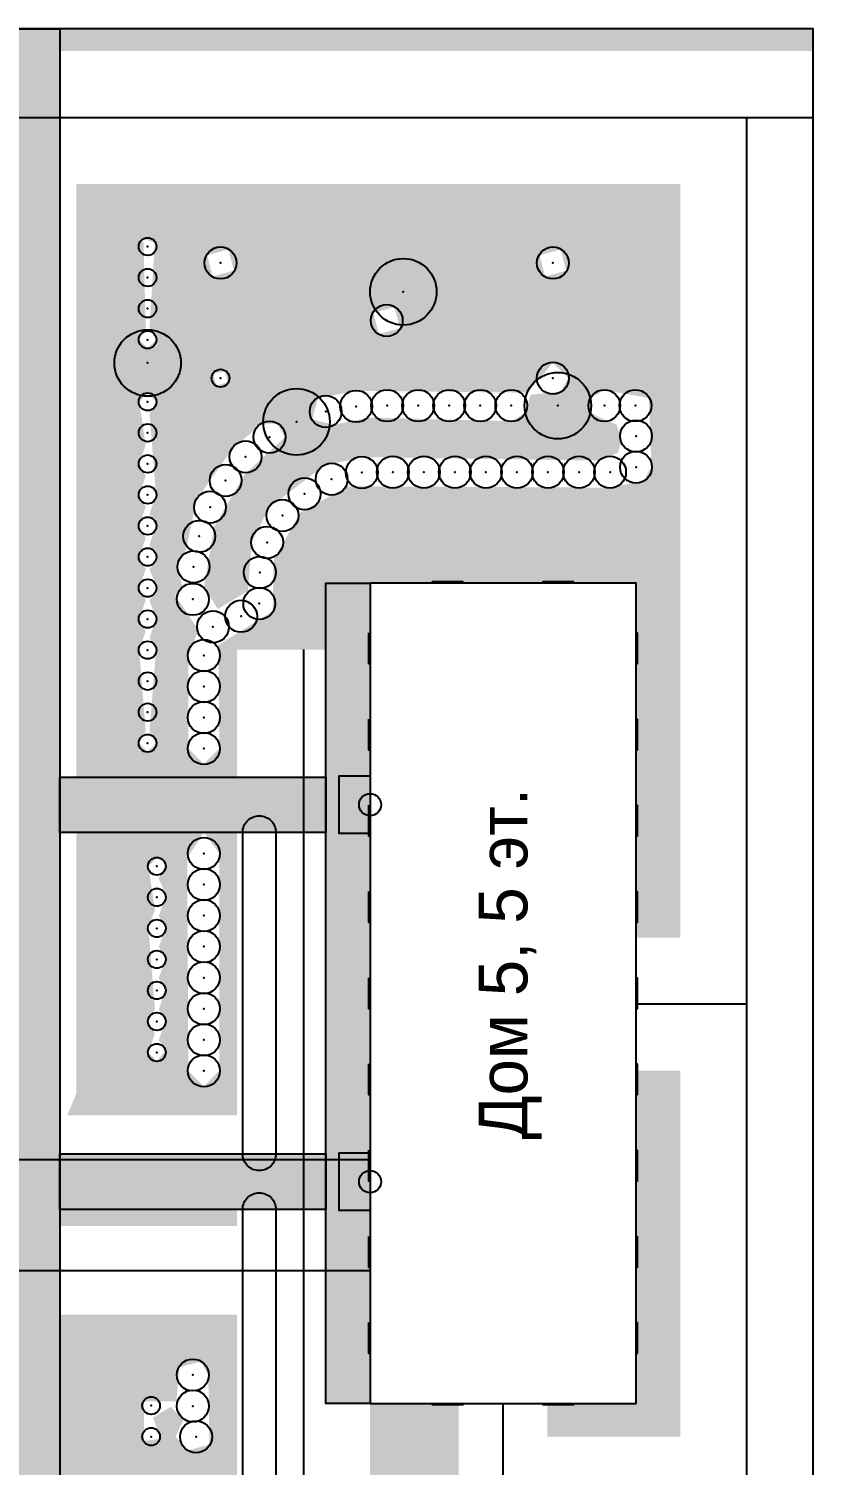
# Model space of a CAD drawing. Header units: metres. Extents: x 0 to 180, y 0 to 150.
# Drawn here: x 144.6 to 180, y 85.2 to 150 of the extents above; entities that cross this region are included whole.
import ezdxf

# ---------------------------------------------------------------- set-up
doc = ezdxf.new("R2010")
doc.units = ezdxf.units.M
for name, color, linetype in [('BUILDING_FOOTPRINT', 1, 'Continuous'), ('CANOPIES', 132, 'Continuous'), ('CURB', 8, 'Continuous'), ('ENTRANCES', 132, 'Continuous'), ('GAS_PIPE', 2, 'Continuous'), ('HEATING_T1', 1, 'Continuous'), ('LABELS', 7, 'Continuous'), ('NEW_BUSH', 3, 'Continuous'), ('NEW_LAWN', 82, 'Continuous'), ('NEW_PATHS', 2, 'Continuous'), ('NEW_TREE', 3, 'Continuous'), ('PATHS', 33, 'Continuous'), ('POWER_CABLE', 212, 'Continuous'), ('ROAD', 251, 'Continuous'), ('SEWER_K1', 30, 'Continuous'), ('SIDEWALK', 31, 'Continuous'), ('TERRITORY_BOUNDARY', 8, 'Continuous'), ('WATER_SUPPLY_B1', 5, 'Continuous'), ('WINDOWS', 150, 'Continuous')]:
    doc.layers.add(name, color=color, linetype=linetype)

msp = doc.modelspace()

# ---------------------------------------------------------------- hatches: boundary and pattern name
at = {"layer": 'NEW_LAWN'}
for points in [[(180, 149), (146, 149), (146, 150), (180, 150)], [(168, 88), (172, 88), (172, 103), (174, 103), (174, 86.5), (168, 86.5)], [(154, 96.75), (154, 96), (146, 96), (146.001, 96.75)], [(160, 88), (164, 88), (164, 81), (160, 81)]]:
    msp.add_hatch(color=82, dxfattribs=at).paths.add_polyline_path(points)
h = msp.add_hatch(color=82, dxfattribs=at)
h.paths.add_polyline_path([(158, 122), (154, 122), (154, 116.25), (146.75, 116.25), (146.75, 143), (174, 143), (174, 109), (172, 109), (172, 125), (158, 124.999)])
h.paths.add_polyline_path([(152.254, 122.867), (151.801, 121.734), (151.801, 117.534), (152.5, 116.835), (153.199, 117.534), (153.156, 122.206), (155.605, 123.729), (155.649, 126.062), (156.863, 128.192), (159.015, 129.364), (170.828, 129.301), (172.349, 129.622), (172.699, 130.228), (172.578, 133.349), (170.572, 133.699), (169.967, 133.349), (169.967, 132.651), (171.128, 132.139), (171.346, 131.459), (171.191, 130.879), (170.283, 130.524), (159.628, 130.681), (157.916, 130.289), (155.437, 128.396), (154.653, 126.834), (154.491, 124.648), (153.127, 123.827), (152.508, 124.826), (152.959, 127.531), (154.337, 129.898), (156.16, 131.582), (155.811, 132.187), (155.112, 132.187), (153.777, 131.042), (152.172, 128.766), (151.685, 126.45), (151.234, 125.924), (151.528, 124.862), (151.196, 124.474)], flags=16)
h.paths.add_polyline_path([(159.933, 132.461), (166.372, 132.301), (166.978, 132.651), (167.248, 133.498), (168.599, 133.634), (168.949, 134.239), (168.25, 134.938), (167.105, 133.586), (159.373, 133.668), (157.646, 133.34), (157.39, 132.386), (158.345, 132.13)], flags=16)
h.paths.add_polyline_path([(168.599, 140.041), (167.645, 139.785), (167.901, 138.83), (168.855, 139.086)], flags=16)
h.paths.add_polyline_path([(161.099, 137.443), (160.145, 137.187), (160.401, 136.232), (161.355, 136.488)], flags=16)
h.paths.add_polyline_path([(153.599, 140.041), (152.645, 139.785), (152.901, 138.83), (153.855, 139.086)], flags=16)
h.paths.add_polyline_path([(153.439, 134.567), (152.922, 134.429), (153.061, 133.911), (153.578, 134.05)], flags=16)
h.paths.add_polyline_path([(150.339, 123.375), (150.047, 124.23), (150.42, 124.66), (150.047, 125.63), (150.418, 126.077), (150.047, 126.72), (150.339, 127.575), (150.047, 128.12), (150.339, 128.975), (150.047, 132.63), (150.339, 133.175), (149.96, 133.554), (149.582, 133.175), (149.874, 131.23), (149.582, 130.375), (149.874, 129.83), (149.582, 128.975), (149.874, 128.43), (149.582, 127.575), (149.874, 127.03), (149.582, 126.175), (149.874, 125.63), (149.582, 124.775), (149.874, 124.23), (149.582, 123.375), (149.874, 122.83), (149.582, 121.975), (149.874, 118.32), (149.582, 117.775), (149.96, 117.396), (150.339, 117.775), (150.047, 118.32), (150.339, 121.975), (150.047, 122.52)], flags=16)
h.paths.add_polyline_path([(149.874, 136.52), (149.582, 135.975), (149.96, 135.596), (150.339, 135.975), (150.047, 136.52), (150.288, 140.364), (149.771, 140.503)], flags=16)
h = msp.add_hatch(color=82, dxfattribs=at)
h.paths.add_polyline_path([(151.745, 112.592), (151.801, 103), (152.5, 102.301), (153.199, 103), (153.199, 112.8), (152.505, 113.75), (154, 113.75), (154, 101), (146.336, 101), (146.75, 102), (146.75, 113.75), (152.495, 113.75)])
h.paths.add_polyline_path([(149.996, 103.825), (150.375, 103.446), (150.794, 103.937), (150.461, 104.37), (150.794, 105.337), (150.461, 105.77), (150.794, 106.737), (150.461, 107.17), (150.794, 108.137), (150.461, 108.57), (150.794, 109.537), (150.461, 109.97), (150.794, 110.937), (150.461, 111.68), (150.794, 112.337), (150.375, 112.604), (149.996, 112.225), (150.289, 110.28), (149.996, 109.425), (150.289, 105.77), (149.996, 105.225), (150.289, 104.68)], flags=16)
h = msp.add_hatch(color=82, dxfattribs=at)
h.paths.add_polyline_path([(146, 92), (154, 92), (154, 81), (146, 81)])
h.paths.add_polyline_path([(150.205, 87.355), (151.006, 87.845), (151.568, 87.251), (151.224, 86.497), (151.797, 85.885), (152.751, 86.141), (152.699, 89.282), (152.349, 89.887), (151.395, 89.631), (151.256, 88.087), (149.791, 88.089), (149.791, 86.311), (150.539, 86.403)], flags=16)
at = {"layer": 'PATHS'}
for points in [[(158, 113.75), (146, 113.75), (146, 116.25), (158, 116.25)], [(158, 96.75), (146, 96.75), (146, 99.25), (158, 99.25)]]:
    msp.add_hatch(color=33, dxfattribs=at).paths.add_polyline_path(points)
at = {"layer": 'ROAD'}
msp.add_hatch(color=251, dxfattribs=at).paths.add_polyline_path([(141.5, 114), (141.5, 150), (146, 150), (146, 114), (146, 109.5), (146, 40.5), (146, 36), (141.5, 36), (90, 36), (90, 40.5), (141.5, 40.5), (141.5, 109.5), (90, 109.5), (90, 114)])
at = {"layer": 'SIDEWALK'}
msp.add_hatch(color=31, dxfattribs=at).paths.add_polyline_path([(160, 125), (160, 88), (158, 88), (158, 125)])

# ---------------------------------------------------------------- linework, layer by layer
at = {"layer": 'BUILDING_FOOTPRINT'}
msp.add_lwpolyline([(172, 88), (172, 125), (160, 125), (160, 88)], close=True, dxfattribs=at)
at = {"layer": 'CANOPIES'}
for points in [[(160, 116.3, 2.7), (160, 113.7, 2.7), (158.6, 113.7, 2.7), (158.6, 116.3, 2.7)], [(160, 99.3, 2.7), (160, 96.7, 2.7), (158.6, 96.7, 2.7), (158.6, 99.3, 2.7)]]:
    msp.add_3dface(points, dxfattribs=at)
at = {"layer": 'CURB'}
msp.add_lwpolyline([(34, 0), (34, 36), (34, 40.5), (34, 109.5), (34, 114), (38.5, 114), (141.5, 114), (141.5, 150), (146, 150), (146, 114), (146, 109.5), (146, 40.5), (146, 36), (141.5, 36), (38.5, 36), (38.5, 0)], close=True, dxfattribs=at)
at = {"layer": 'ENTRANCES'}
for centre in [(160, 115, 0.05), (160, 98, 0.05)]:
    msp.add_circle(centre, 0.5, dxfattribs=at)
at = {"layer": 'GAS_PIPE'}
msp.add_polyline3d([(166, 84.5, -1.2), (166, 88, -1.2)], dxfattribs=at)
at = {"layer": 'HEATING_T1'}
msp.add_polyline3d([(112, 94, -1.4), (160, 94, -1.4)], dxfattribs=at)
at = {"layer": 'NEW_BUSH'}
for centre, radius in [((149.96, 140.175), 0.4), ((153.25, 139.436), 0.72), ((168.25, 139.436), 0.72), ((149.96, 138.775), 0.4), ((149.96, 137.375), 0.4), ((160.75, 136.837), 0.72), ((149.96, 135.975), 0.4), ((168.25, 134.239), 0.72), ((153.25, 134.239), 0.4), ((149.96, 133.175), 0.4), ((159.373, 132.969), 0.72), ((160.772, 133), 0.72), ((162.172, 133), 0.72), ((163.572, 133), 0.72), ((164.972, 133), 0.72), ((166.372, 133), 0.72), ((170.572, 133), 0.72), ((171.972, 133), 0.72), ((157.996, 132.735), 0.72), ((149.96, 131.775), 0.4), ((155.461, 131.582), 0.72), ((172, 131.628), 0.72), ((154.382, 130.692), 0.72), ((172, 130.228), 0.72), ((149.96, 130.375), 0.4), ((153.481, 129.624), 0.72), ((158.266, 129.684), 0.72), ((159.628, 129.982), 0.72), ((161.028, 130), 0.72), ((162.428, 130), 0.72), ((163.828, 130), 0.72), ((165.228, 130), 0.72), ((166.628, 130), 0.72), ((168.028, 130), 0.72), ((169.428, 130), 0.72), ((170.828, 130), 0.72), ((157.039, 129.021), 0.72), ((149.96, 128.975), 0.4), ((152.777, 128.417), 0.72), ((156.042, 128.046), 0.72), ((149.96, 127.575), 0.4), ((152.291, 127.107), 0.72), ((155.352, 126.834), 0.72), ((149.96, 126.175), 0.4), ((152.036, 125.733), 0.72), ((155.023, 125.478), 0.72), ((149.96, 124.775), 0.4), ((152, 124.266), 0.72), ((155, 124.078), 0.72), ((149.96, 123.375), 0.4), ((154.178, 123.5), 0.72), ((152.91, 123.028), 0.72), ((152.5, 121.734), 0.72), ((149.96, 121.975), 0.4), ((149.96, 120.575), 0.4), ((152.5, 120.334), 0.72), ((149.96, 119.175), 0.4), ((152.5, 118.934), 0.72), ((149.96, 117.775), 0.4), ((152.5, 117.534), 0.72), ((152.5, 112.8), 0.72), ((150.375, 112.225), 0.4), ((152.5, 111.4), 0.72), ((150.375, 110.825), 0.4), ((152.5, 110), 0.72), ((150.375, 109.425), 0.4), ((152.5, 108.6), 0.72), ((150.375, 108.025), 0.4), ((152.5, 107.2), 0.72), ((150.375, 106.625), 0.4), ((152.5, 105.8), 0.72), ((150.375, 105.225), 0.4), ((152.5, 104.4), 0.72), ((150.375, 103.825), 0.4), ((152.5, 103), 0.72), ((152, 89.282), 0.72), ((150.119, 87.9), 0.4), ((152.006, 87.882), 0.72), ((150.119, 86.5), 0.4), ((152.146, 86.491), 0.72)]:
    msp.add_circle(centre, radius, dxfattribs=at)
for p in [(149.96, 140.175), (153.25, 139.436), (168.25, 139.436), (149.96, 138.775), (149.96, 137.375), (160.75, 136.837), (149.96, 135.975), (153.25, 134.239), (168.25, 134.239), (149.96, 133.175), (159.373, 132.969), (160.772, 133), (162.172, 133), (163.572, 133), (164.972, 133), (166.372, 133), (170.572, 133), (171.972, 133), (157.996, 132.735), (149.96, 131.775), (155.461, 131.582), (172, 131.628), (149.96, 130.375), (154.382, 130.692), (172, 130.228), (153.481, 129.624), (158.266, 129.684), (159.628, 129.982), (161.028, 130), (162.428, 130), (163.828, 130), (165.228, 130), (166.628, 130), (168.028, 130), (169.428, 130), (170.828, 130), (149.96, 128.975), (157.039, 129.021), (152.777, 128.417), (156.042, 128.046), (149.96, 127.575), (152.291, 127.107), (155.352, 126.834), (149.96, 126.175), (152.036, 125.733), (155.023, 125.478), (149.96, 124.775), (152, 124.266), (155, 124.078), (149.96, 123.375), (154.178, 123.5), (152.91, 123.028), (149.96, 121.975), (152.5, 121.734), (149.96, 120.575), (152.5, 120.334), (149.96, 119.175), (152.5, 118.934), (149.96, 117.775), (152.5, 117.534), (152.5, 112.8), (150.375, 112.225), (150.375, 110.825), (152.5, 111.4), (152.5, 110), (150.375, 109.425), (152.5, 108.6), (150.375, 108.025), (152.5, 107.2), (150.375, 106.625), (152.5, 105.8), (150.375, 105.225), (152.5, 104.4), (150.375, 103.825), (152.5, 103), (152, 89.282), (150.119, 87.9), (152.006, 87.882), (150.119, 86.5), (152.146, 86.491)]:
    msp.add_point(p, dxfattribs=at)
at = {"layer": 'NEW_PATHS'}
msp.add_lwpolyline([(155.661, 98.896), (155.624, 98.833), (155.58, 98.774), (155.53, 98.72), (155.476, 98.67), (155.417, 98.626), (155.354, 98.589), (155.287, 98.557), (155.218, 98.532), (155.146, 98.514), (155.074, 98.504), (155, 98.5), (154.926, 98.504), (154.854, 98.514), (154.782, 98.532), (154.713, 98.557), (154.646, 98.589), (154.583, 98.626), (154.524, 98.67), (154.47, 98.72), (154.42, 98.774), (154.376, 98.833), (154.339, 98.896), (154.307, 98.963), (154.282, 99.032), (154.264, 99.104), (154.254, 99.176), (154.25, 99.25), (154.25, 113.75), (154.254, 113.824), (154.264, 113.896), (154.282, 113.968), (154.307, 114.037), (154.339, 114.104), (154.376, 114.167), (154.42, 114.226), (154.47, 114.28), (154.524, 114.33), (154.583, 114.374), (154.646, 114.411), (154.713, 114.443), (154.782, 114.468), (154.854, 114.486), (154.926, 114.496), (155, 114.5), (155.074, 114.496), (155.146, 114.486), (155.218, 114.468), (155.287, 114.443), (155.354, 114.411), (155.417, 114.374), (155.476, 114.33), (155.53, 114.28), (155.58, 114.226), (155.624, 114.167), (155.661, 114.104), (155.693, 114.037), (155.718, 113.968), (155.736, 113.896), (155.746, 113.824), (155.75, 113.75), (155.75, 99.25), (155.746, 99.176), (155.736, 99.104), (155.718, 99.032), (155.693, 98.963)], close=True, dxfattribs=at)
msp.add_lwpolyline([(154.25, 63.25), (154.25, 96.75), (154.254, 96.824), (154.264, 96.896), (154.282, 96.968), (154.307, 97.037), (154.339, 97.104), (154.376, 97.167), (154.42, 97.226), (154.47, 97.28), (154.524, 97.33), (154.583, 97.374), (154.646, 97.411), (154.713, 97.443), (154.782, 97.468), (154.854, 97.486), (154.926, 97.496), (155, 97.5), (155.074, 97.496), (155.146, 97.486), (155.218, 97.468), (155.287, 97.443), (155.354, 97.411), (155.417, 97.374), (155.476, 97.33), (155.53, 97.28), (155.58, 97.226), (155.624, 97.167), (155.661, 97.104), (155.693, 97.037), (155.718, 96.968), (155.736, 96.896), (155.746, 96.824), (155.75, 96.75), (155.75, 63.25)], dxfattribs=at)
at = {"layer": 'NEW_TREE'}
for centre in [(161.5, 138.137), (149.96, 134.925), (168.472, 133), (156.679, 132.268)]:
    msp.add_circle(centre, 1.5, dxfattribs=at)
for p in [(161.5, 138.137), (149.96, 134.925), (168.472, 133), (156.679, 132.268)]:
    msp.add_point(p, dxfattribs=at)
at = {"layer": 'PATHS'}
for points in [[(158, 113.75), (146, 113.75), (146, 116.25), (158, 116.25)], [(158, 96.75), (146, 96.75), (146, 99.25), (158, 99.25)]]:
    msp.add_lwpolyline(points, close=True, dxfattribs=at)
at = {"layer": 'POWER_CABLE'}
msp.add_polyline3d([(50, 99, -0.7), (160, 99, -0.7)], dxfattribs=at)
at = {"layer": 'ROAD'}
msp.add_lwpolyline([(141.5, 114), (141.5, 150), (146, 150), (146, 114), (146, 109.5), (146, 40.5), (146, 36), (141.5, 36), (90, 36), (90, 40.5), (141.5, 40.5), (141.5, 109.5), (90, 109.5), (90, 114)], close=True, dxfattribs=at)
at = {"layer": 'SEWER_K1'}
msp.add_polyline3d([(157, 122, -2.6), (157, 25, -2.6)], dxfattribs=at)
at = {"layer": 'SIDEWALK'}
msp.add_lwpolyline([(160, 125), (160, 88), (158, 88), (158, 125)], close=True, dxfattribs=at)
at = {"layer": 'TERRITORY_BOUNDARY'}
msp.add_lwpolyline([(180, 0), (180, 150), (0, 150), (0, 0)], close=True, dxfattribs=at)
at = {"layer": 'WATER_SUPPLY_B1'}
for points in [[(0, 146, -1.8), (180, 146, -1.8)], [(177, 4, -1.8), (177, 146, -1.8)], [(177, 106, -1.8), (172, 106, -1.8)]]:
    msp.add_polyline3d(points, dxfattribs=at)
at = {"layer": 'WINDOWS'}
for points in [[(164.2, 125.05, 0.9), (162.8, 125.05, 0.9), (162.8, 125.05, 2.4), (164.2, 125.05, 2.4)], [(164.2, 125.05, 3.9), (162.8, 125.05, 3.9), (162.8, 125.05, 5.4), (164.2, 125.05, 5.4)], [(164.2, 125.05, 6.9), (162.8, 125.05, 6.9), (162.8, 125.05, 8.4), (164.2, 125.05, 8.4)], [(164.2, 125.05, 9.9), (162.8, 125.05, 9.9), (162.8, 125.05, 11.4), (164.2, 125.05, 11.4)], [(164.2, 125.05, 12.9), (162.8, 125.05, 12.9), (162.8, 125.05, 14.4), (164.2, 125.05, 14.4)], [(169.2, 125.05, 0.9), (167.8, 125.05, 0.9), (167.8, 125.05, 2.4), (169.2, 125.05, 2.4)], [(169.2, 125.05, 3.9), (167.8, 125.05, 3.9), (167.8, 125.05, 5.4), (169.2, 125.05, 5.4)], [(169.2, 125.05, 6.9), (167.8, 125.05, 6.9), (167.8, 125.05, 8.4), (169.2, 125.05, 8.4)], [(169.2, 125.05, 9.9), (167.8, 125.05, 9.9), (167.8, 125.05, 11.4), (169.2, 125.05, 11.4)], [(169.2, 125.05, 12.9), (167.8, 125.05, 12.9), (167.8, 125.05, 14.4), (169.2, 125.05, 14.4)], [(159.95, 122.756, 0.9), (159.95, 121.356, 0.9), (159.95, 121.356, 2.4), (159.95, 122.756, 2.4)], [(159.95, 122.756, 3.9), (159.95, 121.356, 3.9), (159.95, 121.356, 5.4), (159.95, 122.756, 5.4)], [(159.95, 122.756, 6.9), (159.95, 121.356, 6.9), (159.95, 121.356, 8.4), (159.95, 122.756, 8.4)], [(159.95, 122.756, 9.9), (159.95, 121.356, 9.9), (159.95, 121.356, 11.4), (159.95, 122.756, 11.4)], [(159.95, 122.756, 12.9), (159.95, 121.356, 12.9), (159.95, 121.356, 14.4), (159.95, 122.756, 14.4)], [(172.05, 121.356, 0.9), (172.05, 122.756, 0.9), (172.05, 122.756, 2.4), (172.05, 121.356, 2.4)], [(172.05, 121.356, 3.9), (172.05, 122.756, 3.9), (172.05, 122.756, 5.4), (172.05, 121.356, 5.4)], [(172.05, 121.356, 6.9), (172.05, 122.756, 6.9), (172.05, 122.756, 8.4), (172.05, 121.356, 8.4)], [(172.05, 121.356, 9.9), (172.05, 122.756, 9.9), (172.05, 122.756, 11.4), (172.05, 121.356, 11.4)], [(172.05, 121.356, 12.9), (172.05, 122.756, 12.9), (172.05, 122.756, 14.4), (172.05, 121.356, 14.4)], [(159.95, 118.867, 0.9), (159.95, 117.467, 0.9), (159.95, 117.467, 2.4), (159.95, 118.867, 2.4)], [(159.95, 118.867, 3.9), (159.95, 117.467, 3.9), (159.95, 117.467, 5.4), (159.95, 118.867, 5.4)], [(159.95, 118.867, 6.9), (159.95, 117.467, 6.9), (159.95, 117.467, 8.4), (159.95, 118.867, 8.4)], [(159.95, 118.867, 9.9), (159.95, 117.467, 9.9), (159.95, 117.467, 11.4), (159.95, 118.867, 11.4)], [(159.95, 118.867, 12.9), (159.95, 117.467, 12.9), (159.95, 117.467, 14.4), (159.95, 118.867, 14.4)], [(172.05, 117.467, 0.9), (172.05, 118.867, 0.9), (172.05, 118.867, 2.4), (172.05, 117.467, 2.4)], [(172.05, 117.467, 3.9), (172.05, 118.867, 3.9), (172.05, 118.867, 5.4), (172.05, 117.467, 5.4)], [(172.05, 117.467, 6.9), (172.05, 118.867, 6.9), (172.05, 118.867, 8.4), (172.05, 117.467, 8.4)], [(172.05, 117.467, 9.9), (172.05, 118.867, 9.9), (172.05, 118.867, 11.4), (172.05, 117.467, 11.4)], [(172.05, 117.467, 12.9), (172.05, 118.867, 12.9), (172.05, 118.867, 14.4), (172.05, 117.467, 14.4)], [(159.95, 114.978, 3.9), (159.95, 113.578, 3.9), (159.95, 113.578, 5.4), (159.95, 114.978, 5.4)], [(159.95, 114.978, 6.9), (159.95, 113.578, 6.9), (159.95, 113.578, 8.4), (159.95, 114.978, 8.4)], [(159.95, 114.978, 9.9), (159.95, 113.578, 9.9), (159.95, 113.578, 11.4), (159.95, 114.978, 11.4)], [(159.95, 114.978, 12.9), (159.95, 113.578, 12.9), (159.95, 113.578, 14.4), (159.95, 114.978, 14.4)], [(172.05, 113.578, 0.9), (172.05, 114.978, 0.9), (172.05, 114.978, 2.4), (172.05, 113.578, 2.4)], [(172.05, 113.578, 3.9), (172.05, 114.978, 3.9), (172.05, 114.978, 5.4), (172.05, 113.578, 5.4)], [(172.05, 113.578, 6.9), (172.05, 114.978, 6.9), (172.05, 114.978, 8.4), (172.05, 113.578, 8.4)], [(172.05, 113.578, 9.9), (172.05, 114.978, 9.9), (172.05, 114.978, 11.4), (172.05, 113.578, 11.4)], [(172.05, 113.578, 12.9), (172.05, 114.978, 12.9), (172.05, 114.978, 14.4), (172.05, 113.578, 14.4)], [(159.95, 111.089, 0.9), (159.95, 109.689, 0.9), (159.95, 109.689, 2.4), (159.95, 111.089, 2.4)], [(159.95, 111.089, 3.9), (159.95, 109.689, 3.9), (159.95, 109.689, 5.4), (159.95, 111.089, 5.4)], [(159.95, 111.089, 6.9), (159.95, 109.689, 6.9), (159.95, 109.689, 8.4), (159.95, 111.089, 8.4)], [(159.95, 111.089, 9.9), (159.95, 109.689, 9.9), (159.95, 109.689, 11.4), (159.95, 111.089, 11.4)], [(159.95, 111.089, 12.9), (159.95, 109.689, 12.9), (159.95, 109.689, 14.4), (159.95, 111.089, 14.4)], [(172.05, 109.689, 0.9), (172.05, 111.089, 0.9), (172.05, 111.089, 2.4), (172.05, 109.689, 2.4)], [(172.05, 109.689, 3.9), (172.05, 111.089, 3.9), (172.05, 111.089, 5.4), (172.05, 109.689, 5.4)], [(172.05, 109.689, 6.9), (172.05, 111.089, 6.9), (172.05, 111.089, 8.4), (172.05, 109.689, 8.4)], [(172.05, 109.689, 9.9), (172.05, 111.089, 9.9), (172.05, 111.089, 11.4), (172.05, 109.689, 11.4)], [(172.05, 109.689, 12.9), (172.05, 111.089, 12.9), (172.05, 111.089, 14.4), (172.05, 109.689, 14.4)], [(159.95, 107.2, 0.9), (159.95, 105.8, 0.9), (159.95, 105.8, 2.4), (159.95, 107.2, 2.4)], [(159.95, 107.2, 3.9), (159.95, 105.8, 3.9), (159.95, 105.8, 5.4), (159.95, 107.2, 5.4)], [(159.95, 107.2, 6.9), (159.95, 105.8, 6.9), (159.95, 105.8, 8.4), (159.95, 107.2, 8.4)], [(159.95, 107.2, 9.9), (159.95, 105.8, 9.9), (159.95, 105.8, 11.4), (159.95, 107.2, 11.4)], [(159.95, 107.2, 12.9), (159.95, 105.8, 12.9), (159.95, 105.8, 14.4), (159.95, 107.2, 14.4)], [(172.05, 105.8, 0.9), (172.05, 107.2, 0.9), (172.05, 107.2, 2.4), (172.05, 105.8, 2.4)], [(172.05, 105.8, 3.9), (172.05, 107.2, 3.9), (172.05, 107.2, 5.4), (172.05, 105.8, 5.4)], [(172.05, 105.8, 6.9), (172.05, 107.2, 6.9), (172.05, 107.2, 8.4), (172.05, 105.8, 8.4)], [(172.05, 105.8, 9.9), (172.05, 107.2, 9.9), (172.05, 107.2, 11.4), (172.05, 105.8, 11.4)], [(172.05, 105.8, 12.9), (172.05, 107.2, 12.9), (172.05, 107.2, 14.4), (172.05, 105.8, 14.4)], [(159.95, 103.311, 0.9), (159.95, 101.911, 0.9), (159.95, 101.911, 2.4), (159.95, 103.311, 2.4)], [(159.95, 103.311, 3.9), (159.95, 101.911, 3.9), (159.95, 101.911, 5.4), (159.95, 103.311, 5.4)], [(159.95, 103.311, 6.9), (159.95, 101.911, 6.9), (159.95, 101.911, 8.4), (159.95, 103.311, 8.4)], [(159.95, 103.311, 9.9), (159.95, 101.911, 9.9), (159.95, 101.911, 11.4), (159.95, 103.311, 11.4)], [(159.95, 103.311, 12.9), (159.95, 101.911, 12.9), (159.95, 101.911, 14.4), (159.95, 103.311, 14.4)], [(172.05, 101.911, 0.9), (172.05, 103.311, 0.9), (172.05, 103.311, 2.4), (172.05, 101.911, 2.4)], [(172.05, 101.911, 3.9), (172.05, 103.311, 3.9), (172.05, 103.311, 5.4), (172.05, 101.911, 5.4)], [(172.05, 101.911, 6.9), (172.05, 103.311, 6.9), (172.05, 103.311, 8.4), (172.05, 101.911, 8.4)], [(172.05, 101.911, 9.9), (172.05, 103.311, 9.9), (172.05, 103.311, 11.4), (172.05, 101.911, 11.4)], [(172.05, 101.911, 12.9), (172.05, 103.311, 12.9), (172.05, 103.311, 14.4), (172.05, 101.911, 14.4)], [(159.95, 99.422, 3.9), (159.95, 98.022, 3.9), (159.95, 98.022, 5.4), (159.95, 99.422, 5.4)], [(159.95, 99.422, 6.9), (159.95, 98.022, 6.9), (159.95, 98.022, 8.4), (159.95, 99.422, 8.4)], [(159.95, 99.422, 9.9), (159.95, 98.022, 9.9), (159.95, 98.022, 11.4), (159.95, 99.422, 11.4)], [(159.95, 99.422, 12.9), (159.95, 98.022, 12.9), (159.95, 98.022, 14.4), (159.95, 99.422, 14.4)], [(172.05, 98.022, 0.9), (172.05, 99.422, 0.9), (172.05, 99.422, 2.4), (172.05, 98.022, 2.4)], [(172.05, 98.022, 3.9), (172.05, 99.422, 3.9), (172.05, 99.422, 5.4), (172.05, 98.022, 5.4)], [(172.05, 98.022, 6.9), (172.05, 99.422, 6.9), (172.05, 99.422, 8.4), (172.05, 98.022, 8.4)], [(172.05, 98.022, 9.9), (172.05, 99.422, 9.9), (172.05, 99.422, 11.4), (172.05, 98.022, 11.4)], [(172.05, 98.022, 12.9), (172.05, 99.422, 12.9), (172.05, 99.422, 14.4), (172.05, 98.022, 14.4)], [(159.95, 95.533, 0.9), (159.95, 94.133, 0.9), (159.95, 94.133, 2.4), (159.95, 95.533, 2.4)], [(159.95, 95.533, 3.9), (159.95, 94.133, 3.9), (159.95, 94.133, 5.4), (159.95, 95.533, 5.4)], [(159.95, 95.533, 6.9), (159.95, 94.133, 6.9), (159.95, 94.133, 8.4), (159.95, 95.533, 8.4)], [(159.95, 95.533, 9.9), (159.95, 94.133, 9.9), (159.95, 94.133, 11.4), (159.95, 95.533, 11.4)], [(159.95, 95.533, 12.9), (159.95, 94.133, 12.9), (159.95, 94.133, 14.4), (159.95, 95.533, 14.4)], [(172.05, 94.133, 0.9), (172.05, 95.533, 0.9), (172.05, 95.533, 2.4), (172.05, 94.133, 2.4)], [(172.05, 94.133, 3.9), (172.05, 95.533, 3.9), (172.05, 95.533, 5.4), (172.05, 94.133, 5.4)], [(172.05, 94.133, 6.9), (172.05, 95.533, 6.9), (172.05, 95.533, 8.4), (172.05, 94.133, 8.4)], [(172.05, 94.133, 9.9), (172.05, 95.533, 9.9), (172.05, 95.533, 11.4), (172.05, 94.133, 11.4)], [(172.05, 94.133, 12.9), (172.05, 95.533, 12.9), (172.05, 95.533, 14.4), (172.05, 94.133, 14.4)], [(159.95, 91.644, 0.9), (159.95, 90.244, 0.9), (159.95, 90.244, 2.4), (159.95, 91.644, 2.4)], [(159.95, 91.644, 3.9), (159.95, 90.244, 3.9), (159.95, 90.244, 5.4), (159.95, 91.644, 5.4)], [(159.95, 91.644, 6.9), (159.95, 90.244, 6.9), (159.95, 90.244, 8.4), (159.95, 91.644, 8.4)], [(159.95, 91.644, 9.9), (159.95, 90.244, 9.9), (159.95, 90.244, 11.4), (159.95, 91.644, 11.4)], [(159.95, 91.644, 12.9), (159.95, 90.244, 12.9), (159.95, 90.244, 14.4), (159.95, 91.644, 14.4)], [(172.05, 90.244, 0.9), (172.05, 91.644, 0.9), (172.05, 91.644, 2.4), (172.05, 90.244, 2.4)], [(172.05, 90.244, 3.9), (172.05, 91.644, 3.9), (172.05, 91.644, 5.4), (172.05, 90.244, 5.4)], [(172.05, 90.244, 6.9), (172.05, 91.644, 6.9), (172.05, 91.644, 8.4), (172.05, 90.244, 8.4)], [(172.05, 90.244, 9.9), (172.05, 91.644, 9.9), (172.05, 91.644, 11.4), (172.05, 90.244, 11.4)], [(172.05, 90.244, 12.9), (172.05, 91.644, 12.9), (172.05, 91.644, 14.4), (172.05, 90.244, 14.4)], [(162.8, 87.95, 0.9), (164.2, 87.95, 0.9), (164.2, 87.95, 2.4), (162.8, 87.95, 2.4)], [(162.8, 87.95, 3.9), (164.2, 87.95, 3.9), (164.2, 87.95, 5.4), (162.8, 87.95, 5.4)], [(162.8, 87.95, 6.9), (164.2, 87.95, 6.9), (164.2, 87.95, 8.4), (162.8, 87.95, 8.4)], [(162.8, 87.95, 9.9), (164.2, 87.95, 9.9), (164.2, 87.95, 11.4), (162.8, 87.95, 11.4)], [(162.8, 87.95, 12.9), (164.2, 87.95, 12.9), (164.2, 87.95, 14.4), (162.8, 87.95, 14.4)], [(167.8, 87.95, 0.9), (169.2, 87.95, 0.9), (169.2, 87.95, 2.4), (167.8, 87.95, 2.4)], [(167.8, 87.95, 3.9), (169.2, 87.95, 3.9), (169.2, 87.95, 5.4), (167.8, 87.95, 5.4)], [(167.8, 87.95, 6.9), (169.2, 87.95, 6.9), (169.2, 87.95, 8.4), (167.8, 87.95, 8.4)], [(167.8, 87.95, 9.9), (169.2, 87.95, 9.9), (169.2, 87.95, 11.4), (167.8, 87.95, 11.4)], [(167.8, 87.95, 12.9), (169.2, 87.95, 12.9), (169.2, 87.95, 14.4), (167.8, 87.95, 14.4)]]:
    msp.add_3dface(points, dxfattribs=at)

# ---------------------------------------------------------------- texts
at = {"layer": 'LABELS'}
msp.add_text('Дом 5, 5 эт.', height=2.2, rotation=90, dxfattribs=at).set_placement((167.1, 99.9))

doc.saveas('drawing.dxf')
